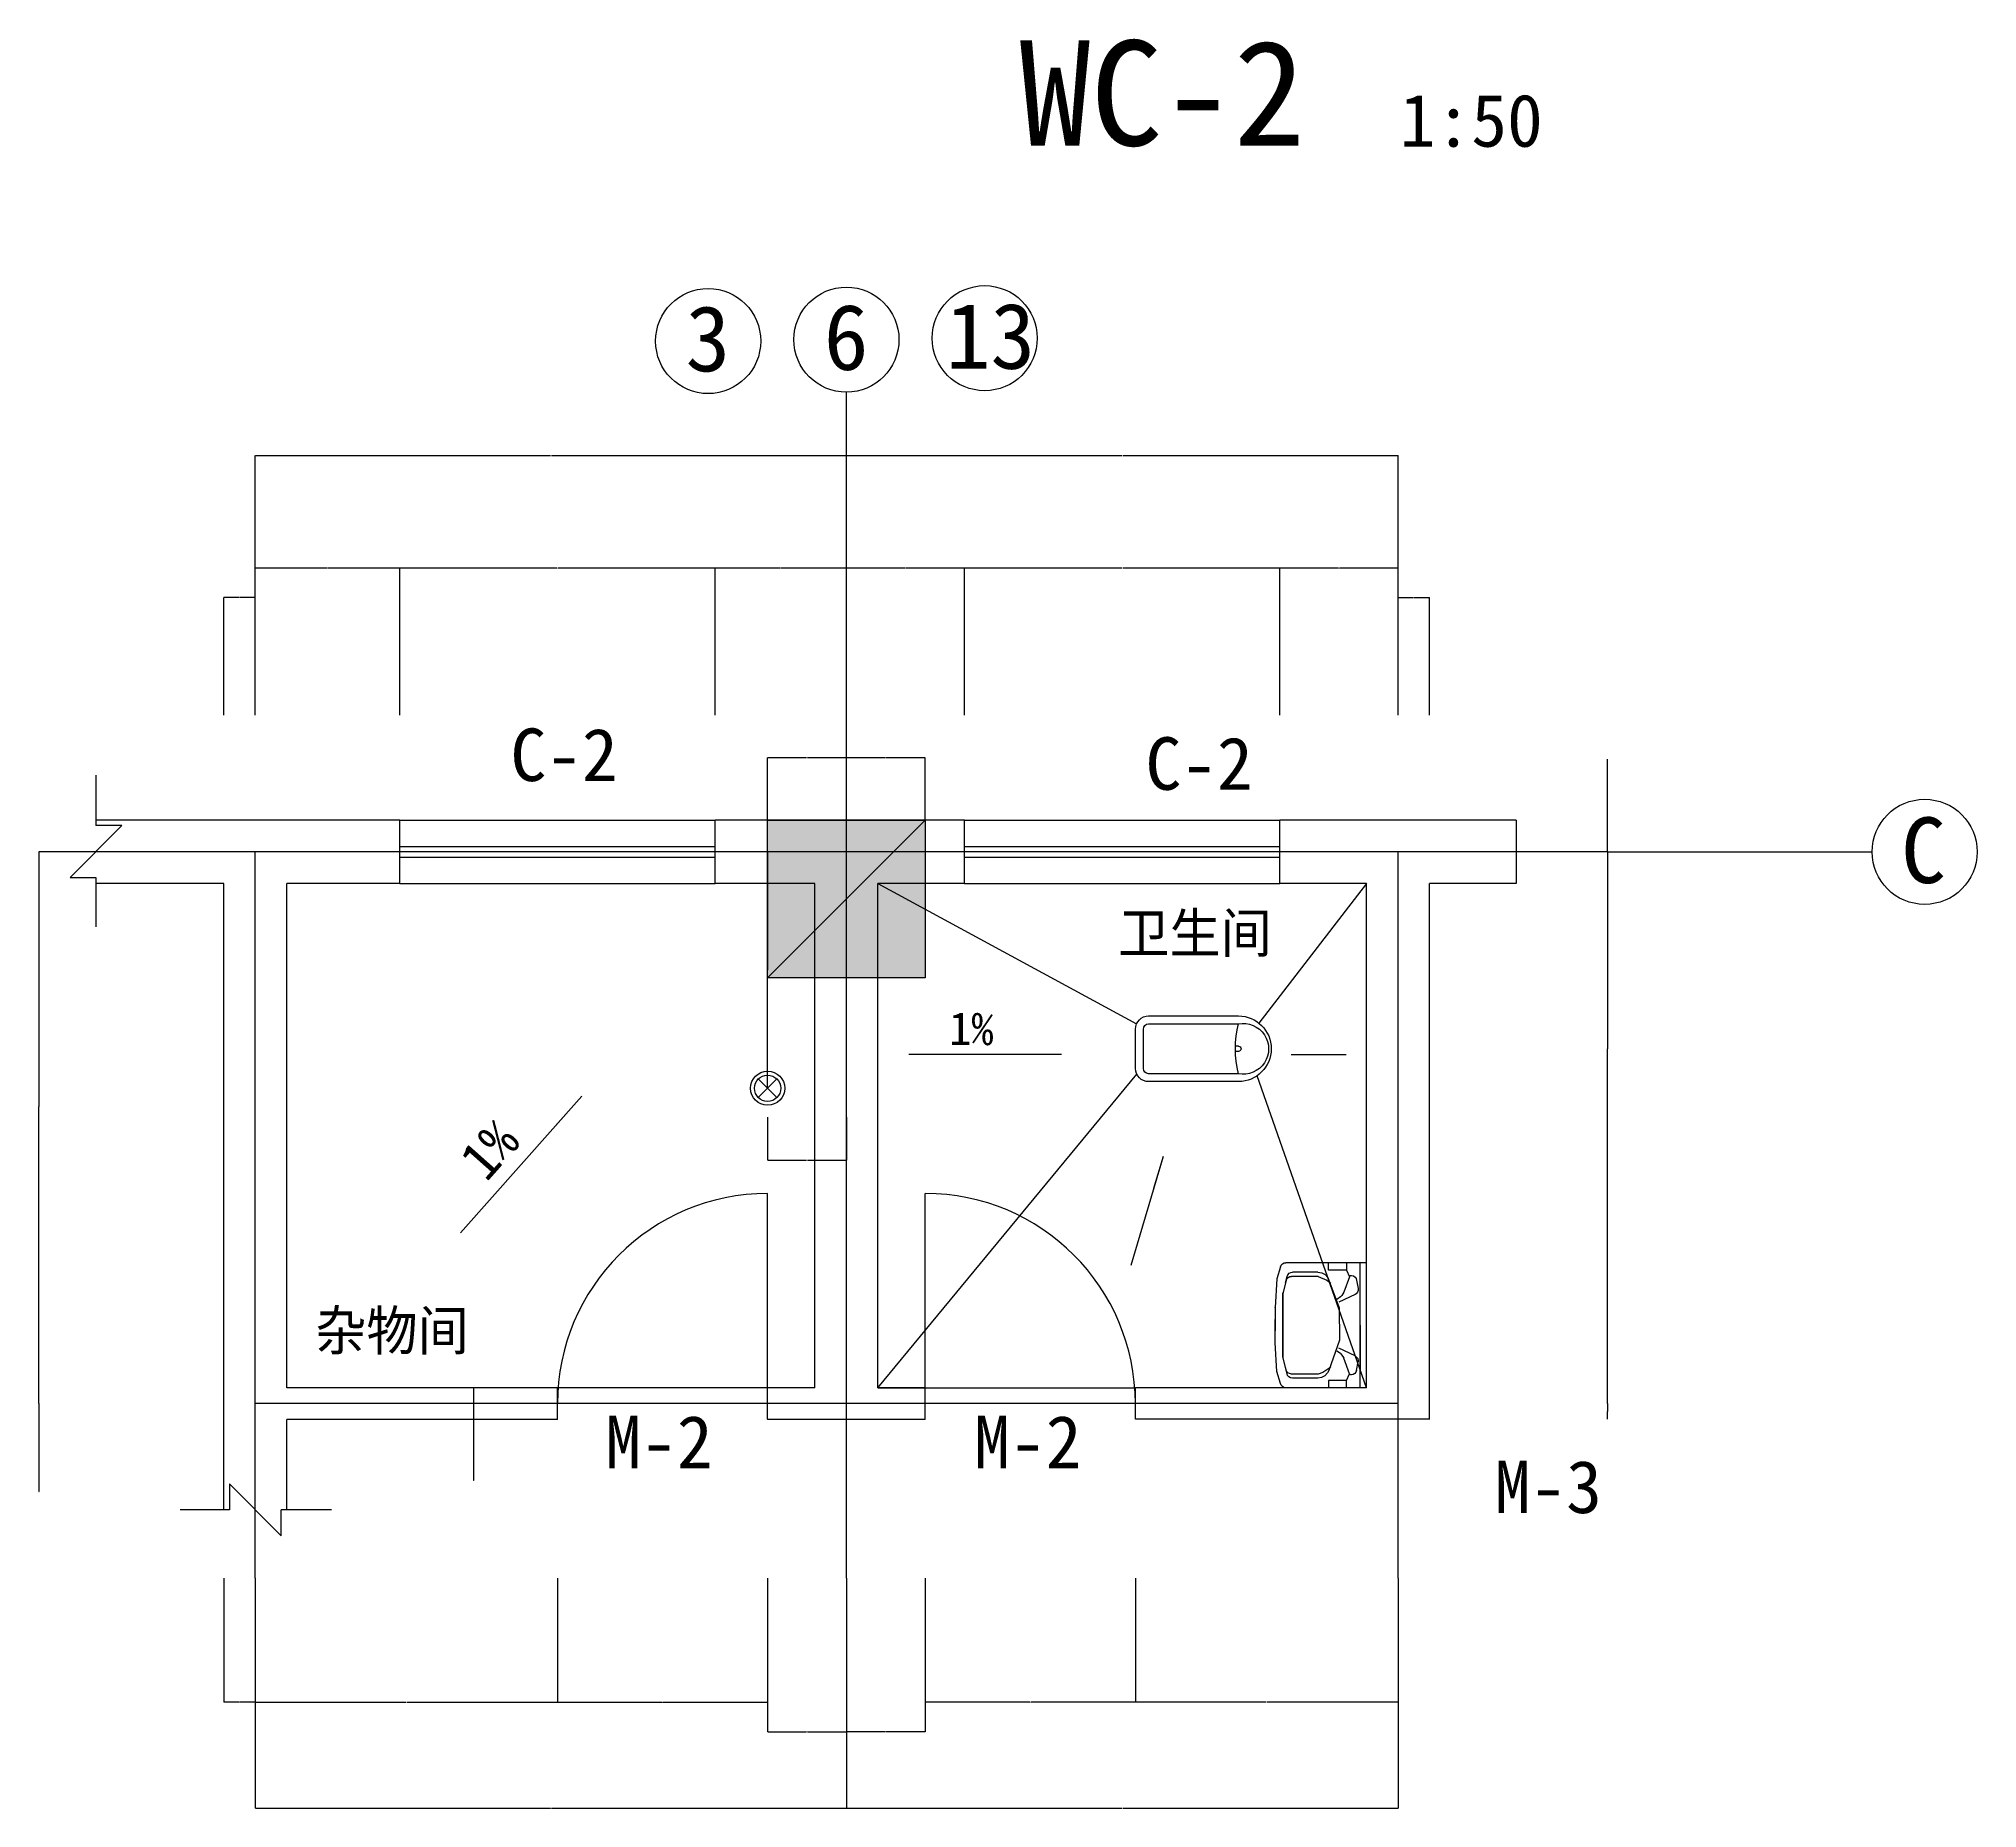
# Model space of a CAD drawing. Header units: metres. Extents: x -237648 to -195598, y -93947 to -64247.
# Drawn here: x -224102 to -216724, y -80812 to -74076 of the extents above; entities that cross this region are included whole.
import ezdxf

# ---------------------------------------------------------------- set-up
doc = ezdxf.new("R2010")
doc.units = ezdxf.units.M
for name, color, linetype in [('AXI', 1, 'Continuous'), ('PJ', 21, 'Continuous'), ('W', 5, 'Continuous')]:
    doc.layers.add(name, color=color, linetype=linetype)
doc.dimstyles.get("Standard").update_dxf_attribs({"dimtxt": 2.5, "dimasz": 2.5, "dimexe": 1.25, "dimexo": 0.625, "dimtad": 1, "dimcen": 2.5, "dimazin": 3, "dimtfac": 1, "dimtmove": 0, "dimatfit": 3})

# ---------------------------------------------------------------- blocks, each defined once
blk = doc.blocks.new('WS_804')
for p, q in [((0, -29.3), (560, -29.3)), ((32.86, -89.58), (62.84, -75.8)), ((62.69, -76.88), (131.67, -102.19)), ((77.74, -44.57), (115.65, -37.79)), ((280, -29.3), (80.45, -29.3)), ((142.49, -51.61), (177.16, -124.05)), ((417.51, -51.61), (382.84, -124.05)), ((497.31, -76.88), (428.33, -102.19)), ((482.26, -44.57), (444.35, -37.79)), ((527.14, -89.58), (497.16, -75.8)), ((2.86, -89.58), (32.86, -89.58)), ((32.86, -170.55), (2.86, -170.55)), ((32.86, -89.58), (32.86, -170.55)), ((152.89, -117.19), (164.29, -132.66)), ((407.11, -117.19), (395.71, -132.66)), ((527.14, -89.58), (527.14, -170.55)), ((557.14, -89.58), (527.14, -89.58)), ((527.14, -170.55), (557.14, -170.55)), ((42.85, -218.38), (42.85, -233.77)), ((42.85, -233.77), (42.85, -331.88)), ((42.85, -233.77), (42.85, -331.88)), ((61.42, -216.18), (61.42, -336.56)), ((498.58, -216.18), (498.58, -336.56)), ((517.66, -217.98), (517.15, -233.77)), ((517.15, -233.77), (517.15, -331.88)), ((517.15, -233.77), (517.15, -331.88)), ((80.29, -360.87), (138.57, -375.57)), ((421.43, -375.57), (135.71, -375.57)), ((138.57, -375.57), (424.29, -375.57)), ((479.71, -360.87), (421.43, -375.57))]:
    blk.add_line(p, q)
for points in [[(0, 0), (558.73, 0)], [(0, 0), (0, -361.76)], [(558.73, 0), (559.94, -361.69)], [(77.74, -44.57), (69.6, -47.56), (62.97, -53.16), (58.65, -60.71), (57.24, -67.29)], [(57.24, -67.29), (57.57, -70.76), (59.06, -73.9), (61.54, -76.34), (62.53, -76.94)], [(142.49, -51.61), (137.44, -44.54), (130.28, -39.63), (121.89, -37.48), (115.65, -37.79)], [(444.35, -37.79), (435.69, -37.78), (427.55, -40.75), (420.9, -46.33), (417.51, -51.61)], [(502.76, -67.29), (500.6, -58.86), (495.69, -51.69), (488.64, -46.63), (482.26, -44.57)], [(497.47, -76.94), (500.21, -74.8), (502.06, -71.86), (502.79, -68.45), (502.76, -67.29)], [(91.42, -160.22), (68.29, -195.31), (61.42, -216.18)], [(493.09, -173.15), (357.58, -122.34), (212.95, -121.17), (76.65, -169.77), (66.98, -175.45)], [(152.89, -117.19), (139.66, -105.95), (131.67, -102.19)], [(428.33, -102.19), (413.33, -110.91), (407.11, -117.19)], [(428.33, -102.19), (413.33, -110.91), (407.11, -117.19)], [(498.03, -216.18), (481.59, -177.47), (468.03, -160.22)], [(517.66, -217.98), (515.2, -200.74), (507.03, -185.39), (494.12, -173.78), (493.09, -173.15)], [(66.98, -175.45), (53.92, -186.89), (45.54, -202.13), (42.85, -218.38)], [(42.85, -331.88), (44.35, -340.45), (48.68, -347.99), (55.32, -353.58), (61.72, -356.19)], [(61.42, -336.56), (62.92, -345.13), (67.25, -352.67), (73.89, -358.27), (80.29, -360.87)], [(479.71, -360.87), (487.62, -357.32), (493.84, -351.26), (497.63, -343.43), (498.58, -336.56)], [(498.28, -356.19), (506.19, -352.63), (512.41, -346.58), (516.2, -338.75), (517.15, -331.88)], [(18.17, -385.88), (72.84, -401.38)], [(61.72, -356.19), (90, -363.5)], [(72.84, -401.38), (200.6, -409.94)], [(200.6, -409.94), (202.26, -410)], [(202.26, -410), (305.72, -410)], [(357.74, -410), (254.28, -410)], [(357.74, -410), (359.4, -409.94)], [(487.16, -401.38), (359.4, -409.94)], [(470, -363.5), (498.28, -356.19)], [(541.77, -385.9), (487.16, -401.38)]]:
    blk.add_lwpolyline(points)
for points in [[(0, -361.76, 0.34), (18.17, -385.88, 0.34)], [(541.77, -385.9, 0.34), (559.94, -361.69, 0.34)]]:
    blk.add_lwpolyline(points, format="xyb")
blk = doc.blocks.new('DW')
at = {"layer": 'PJ'}
for p, q in [((76.21, 195.72), (-73.79, 195.72)), ((76.21, 165.72), (-73.79, 165.72)), ((-123.79, 145.72), (-123.79, -195.95)), ((-93.79, 145.72), (-93.79, -195.95)), ((96.21, -195.95), (96.21, 145.72)), ((126.21, -195.95), (126.21, 145.72)), ((-8.79, -196.08), (-8.79, -184.46)), ((11.21, -196.08), (11.21, -184.46))]:
    blk.add_line(p, q, dxfattribs=at)
for centre, radius, start, end in [((-73.79, 145.72), 50, 90, 180), ((-73.79, 145.72), 20, 90, 180), ((76.21, 145.72), 50, 0, 90), ((76.21, 145.72), 20, 0, 90), ((1.21, -195.95), 125, 180, 0), ((1.21, -214.21), 96.74, 169.12, 10.88), ((1.21, -578.66), 394.33, 76.06, 103.94), ((1.21, -195.89), 10, 181.09, 358.91)]:
    blk.add_arc(centre, radius, start, end, dxfattribs=at)
blk = doc.blocks.new('_CLOSEDFILLED')
at = {"color": 0, "linetype": 'BYBLOCK'}
blk.add_solid([(-1, 0), (0, 0), (-1, 0)], dxfattribs=at)
blk = doc.blocks.new('*D308')
for p, q in [((-218130.31, -77170.79), (-218130.31, -77920.79)), ((-218130.56, -77920.79), (-218130.81, -77920.79)), ((-218130.31, -79270.79), (-218130.31, -77920.79)), ((-218130.31, -77920.79), (-218130.31, -77920.79)), ((-218130.06, -77920.79), (-218129.81, -77920.79))]:
    blk.add_line(p, q)
at = {"layer": 'Defpoints'}
for p in [(-218130.31, -77170.79), (-218130.31, -77920.79), (-218130.31, -79270.79)]:
    blk.add_point(p, dxfattribs=at)
at = {"xscale": 0.25, "yscale": 0.25}
blk.add_blockref('_CLOSEDFILLED', (-218130.31, -77920.79), dxfattribs=at)
at = {"xscale": 0.25, "yscale": 0.25, "rotation": 180}
blk.add_blockref('_CLOSEDFILLED', (-218130.31, -77920.79), dxfattribs=at)
at = {"insert": (-218130.31, -77919.665), "char_height": 1, "attachment_point": 5}
blk.add_mtext('0', dxfattribs=at)
blk = doc.blocks.new('*D309')
for p, q in [((-224101.74, -77170.79), (-224101.74, -78139.84)), ((-224101.99, -78139.84), (-224102.24, -78139.84)), ((-224101.74, -79270.79), (-224101.74, -78139.84)), ((-224101.74, -78139.84), (-224101.74, -78139.84)), ((-224101.49, -78139.84), (-224101.24, -78139.84))]:
    blk.add_line(p, q)
at = {"layer": 'Defpoints'}
for p in [(-224101.74, -77170.79), (-224101.74, -78139.84), (-224101.74, -79270.79)]:
    blk.add_point(p, dxfattribs=at)
at = {"xscale": 0.25, "yscale": 0.25}
blk.add_blockref('_CLOSEDFILLED', (-224101.74, -78139.84), dxfattribs=at)
at = {"xscale": 0.25, "yscale": 0.25, "rotation": 180}
blk.add_blockref('_CLOSEDFILLED', (-224101.74, -78139.84), dxfattribs=at)
at = {"insert": (-224101.74, -78138.715), "char_height": 1, "attachment_point": 5}
blk.add_mtext('0', dxfattribs=at)
blk = doc.blocks.new('*D310')
for p, q in [((-219927.92, -79936.27), (-219927.92, -80408.25)), ((-218927.92, -79936.27), (-218927.92, -80408.25)), ((-219429.92, -80408.25), (-219928.17, -80408.25)), ((-218927.67, -80408.25), (-219425.92, -80408.25))]:
    blk.add_line(p, q)
at = {"layer": 'Defpoints'}
for p in [(-219927.92, -79936.27), (-218927.92, -79936.27), (-218927.92, -80408.25)]:
    blk.add_point(p, dxfattribs=at)
at = {"xscale": 0.25, "yscale": 0.25}
blk.add_blockref('_CLOSEDFILLED', (-219927.92, -80408.25), dxfattribs=at)
at = {"xscale": 0.25, "yscale": 0.25, "rotation": 180}
blk.add_blockref('_CLOSEDFILLED', (-218927.92, -80408.25), dxfattribs=at)
at = {"insert": (-219427.92, -80408.25), "char_height": 1, "attachment_point": 5}
blk.add_mtext('1000', dxfattribs=at)
blk = doc.blocks.new('*D311')
for p, q in [((-224101.74, -79270.79), (-224101.74, -79605.29)), ((-224101.74, -79330.29), (-224101.74, -79605.29)), ((-224101.99, -79605.29), (-224102.24, -79605.29)), ((-224101.74, -79605.29), (-224101.74, -79605.29)), ((-224101.49, -79605.29), (-224101.24, -79605.29))]:
    blk.add_line(p, q)
at = {"layer": 'Defpoints'}
for p in [(-224101.74, -79270.79), (-224101.74, -79330.29), (-224101.74, -79605.29)]:
    blk.add_point(p, dxfattribs=at)
at = {"xscale": 0.25, "yscale": 0.25}
blk.add_blockref('_CLOSEDFILLED', (-224101.74, -79605.29), dxfattribs=at)
at = {"xscale": 0.25, "yscale": 0.25, "rotation": 180}
blk.add_blockref('_CLOSEDFILLED', (-224101.74, -79605.29), dxfattribs=at)
at = {"insert": (-224101.74, -79604.165), "char_height": 1, "attachment_point": 5}
blk.add_mtext('0', dxfattribs=at)
blk = doc.blocks.new('*D312')
for p, q in [((-223277.92, -79936.27), (-223277.92, -80810.99)), ((-221027.92, -79936.27), (-221027.92, -80810.99)), ((-223277.67, -80810.99), (-222154.92, -80810.99)), ((-222150.92, -80810.99), (-221028.17, -80810.99))]:
    blk.add_line(p, q)
at = {"layer": 'Defpoints'}
for p in [(-223277.92, -79936.27), (-221027.92, -79936.27), (-223277.92, -80810.99)]:
    blk.add_point(p, dxfattribs=at)
at = {"xscale": 0.25, "yscale": 0.25, "rotation": 180}
blk.add_blockref('_CLOSEDFILLED', (-223277.92, -80810.99), dxfattribs=at)
at = {"xscale": 0.25, "yscale": 0.25}
blk.add_blockref('_CLOSEDFILLED', (-221027.92, -80810.99), dxfattribs=at)
at = {"insert": (-222152.92, -80810.99), "char_height": 1, "attachment_point": 5}
blk.add_mtext('2250', dxfattribs=at)
blk = doc.blocks.new('*D313')
for p, q in [((-223397.92, -79936.27), (-223397.92, -80408.25)), ((-223277.92, -79936.27), (-223277.92, -80408.25)), ((-223339.42, -80408.25), (-223398.17, -80408.25)), ((-223277.67, -80408.25), (-223336.42, -80408.25))]:
    blk.add_line(p, q)
at = {"layer": 'Defpoints'}
for p in [(-223397.92, -79936.27), (-223277.92, -79936.27), (-223277.92, -80408.25)]:
    blk.add_point(p, dxfattribs=at)
at = {"xscale": 0.25, "yscale": 0.25}
blk.add_blockref('_CLOSEDFILLED', (-223397.92, -80408.25), dxfattribs=at)
at = {"xscale": 0.25, "yscale": 0.25, "rotation": 180}
blk.add_blockref('_CLOSEDFILLED', (-223277.92, -80408.25), dxfattribs=at)
at = {"insert": (-223337.92, -80408.25), "char_height": 1, "attachment_point": 5}
blk.add_mtext('120', dxfattribs=at)
blk = doc.blocks.new('*D314')
for p, q in [((-220727.92, -79936.27), (-220727.92, -80408.25)), ((-219927.92, -79936.27), (-219927.92, -80408.25)), ((-220329.42, -80408.25), (-220728.17, -80408.25)), ((-219927.67, -80408.25), (-220326.42, -80408.25))]:
    blk.add_line(p, q)
at = {"layer": 'Defpoints'}
for p in [(-220727.92, -79936.27), (-219927.92, -79936.27), (-219927.92, -80408.25)]:
    blk.add_point(p, dxfattribs=at)
at = {"xscale": 0.25, "yscale": 0.25}
blk.add_blockref('_CLOSEDFILLED', (-220727.92, -80408.25), dxfattribs=at)
at = {"xscale": 0.25, "yscale": 0.25, "rotation": 180}
blk.add_blockref('_CLOSEDFILLED', (-219927.92, -80408.25), dxfattribs=at)
at = {"insert": (-220327.92, -80408.25), "char_height": 1, "attachment_point": 5}
blk.add_mtext('800', dxfattribs=at)
blk = doc.blocks.new('*D315')
for p, q in [((-221027.92, -79936.27), (-221027.92, -80520.75)), ((-220727.92, -79936.27), (-220727.92, -80520.75)), ((-220879.42, -80520.75), (-221028.17, -80520.75)), ((-220727.67, -80520.75), (-220876.42, -80520.75))]:
    blk.add_line(p, q)
at = {"layer": 'Defpoints'}
for p in [(-221027.92, -79936.27), (-220727.92, -79936.27), (-220727.92, -80520.75)]:
    blk.add_point(p, dxfattribs=at)
at = {"xscale": 0.25, "yscale": 0.25}
blk.add_blockref('_CLOSEDFILLED', (-221027.92, -80520.75), dxfattribs=at)
at = {"xscale": 0.25, "yscale": 0.25, "rotation": 180}
blk.add_blockref('_CLOSEDFILLED', (-220727.92, -80520.75), dxfattribs=at)
at = {"insert": (-220877.92, -80520.75), "char_height": 1, "attachment_point": 5}
blk.add_mtext('300', dxfattribs=at)
blk = doc.blocks.new('*D316')
for p, q in [((-223277.92, -79936.27), (-223277.92, -80408.25)), ((-222127.92, -79936.27), (-222127.92, -80408.25)), ((-223277.67, -80408.25), (-222704.92, -80408.25)), ((-222700.92, -80408.25), (-222128.17, -80408.25))]:
    blk.add_line(p, q)
at = {"layer": 'Defpoints'}
for p in [(-223277.92, -79936.27), (-222127.92, -79936.27), (-223277.92, -80408.25)]:
    blk.add_point(p, dxfattribs=at)
at = {"xscale": 0.25, "yscale": 0.25, "rotation": 180}
blk.add_blockref('_CLOSEDFILLED', (-223277.92, -80408.25), dxfattribs=at)
at = {"xscale": 0.25, "yscale": 0.25}
blk.add_blockref('_CLOSEDFILLED', (-222127.92, -80408.25), dxfattribs=at)
at = {"insert": (-222702.92, -80408.25), "char_height": 1, "attachment_point": 5}
blk.add_mtext('1150', dxfattribs=at)
blk = doc.blocks.new('*D317')
for p, q in [((-221327.92, -79936.27), (-221327.92, -80520.75)), ((-221027.92, -79936.27), (-221027.92, -80520.75)), ((-221327.67, -80520.75), (-221179.42, -80520.75)), ((-221176.42, -80520.75), (-221028.17, -80520.75))]:
    blk.add_line(p, q)
at = {"layer": 'Defpoints'}
for p in [(-221327.92, -79936.27), (-221027.92, -79936.27), (-221327.92, -80520.75)]:
    blk.add_point(p, dxfattribs=at)
at = {"xscale": 0.25, "yscale": 0.25, "rotation": 180}
blk.add_blockref('_CLOSEDFILLED', (-221327.92, -80520.75), dxfattribs=at)
at = {"xscale": 0.25, "yscale": 0.25}
blk.add_blockref('_CLOSEDFILLED', (-221027.92, -80520.75), dxfattribs=at)
at = {"insert": (-221177.92, -80520.75), "char_height": 1, "attachment_point": 5}
blk.add_mtext('300', dxfattribs=at)
blk = doc.blocks.new('*D318')
for p, q in [((-222127.92, -79936.27), (-222127.92, -80408.25)), ((-221327.92, -79936.27), (-221327.92, -80408.25)), ((-222127.67, -80408.25), (-221729.42, -80408.25)), ((-221726.42, -80408.25), (-221328.17, -80408.25))]:
    blk.add_line(p, q)
at = {"layer": 'Defpoints'}
for p in [(-222127.92, -79936.27), (-221327.92, -79936.27), (-222127.92, -80408.25)]:
    blk.add_point(p, dxfattribs=at)
at = {"xscale": 0.25, "yscale": 0.25, "rotation": 180}
blk.add_blockref('_CLOSEDFILLED', (-222127.92, -80408.25), dxfattribs=at)
at = {"xscale": 0.25, "yscale": 0.25}
blk.add_blockref('_CLOSEDFILLED', (-221327.92, -80408.25), dxfattribs=at)
at = {"insert": (-221727.92, -80408.25), "char_height": 1, "attachment_point": 5}
blk.add_mtext('800', dxfattribs=at)
blk = doc.blocks.new('*D319')
for p, q in [((-222447.58, -79210.79), (-222447.58, -79564.13)), ((-222447.58, -79330.79), (-222447.58, -79564.13)), ((-222447.83, -79564.13), (-222448.08, -79564.13)), ((-222447.58, -79564.13), (-222447.58, -79564.13)), ((-222447.33, -79564.13), (-222447.08, -79564.13))]:
    blk.add_line(p, q)
at = {"layer": 'Defpoints'}
for p in [(-222447.58, -79210.79), (-222447.58, -79330.79), (-222447.58, -79564.13)]:
    blk.add_point(p, dxfattribs=at)
at = {"xscale": 0.25, "yscale": 0.25}
blk.add_blockref('_CLOSEDFILLED', (-222447.58, -79564.13), dxfattribs=at)
at = {"xscale": 0.25, "yscale": 0.25, "rotation": 180}
blk.add_blockref('_CLOSEDFILLED', (-222447.58, -79564.13), dxfattribs=at)
at = {"insert": (-222447.58, -79563.005), "char_height": 1, "attachment_point": 5}
blk.add_mtext('0', dxfattribs=at)
blk = doc.blocks.new('*D320')
for p, q in [((-218130.56, -79300.79), (-218130.81, -79300.79)), ((-218130.31, -79270.79), (-218130.31, -79300.79)), ((-218130.31, -79330.79), (-218130.31, -79300.79)), ((-218130.31, -79300.79), (-218130.31, -79300.79)), ((-218130.06, -79300.79), (-218129.81, -79300.79))]:
    blk.add_line(p, q)
at = {"layer": 'Defpoints'}
for p in [(-218130.31, -79270.79), (-218130.31, -79300.79), (-218130.31, -79330.79)]:
    blk.add_point(p, dxfattribs=at)
at = {"xscale": 0.25, "yscale": 0.25}
blk.add_blockref('_CLOSEDFILLED', (-218130.31, -79300.79), dxfattribs=at)
at = {"xscale": 0.25, "yscale": 0.25, "rotation": 180}
blk.add_blockref('_CLOSEDFILLED', (-218130.31, -79300.79), dxfattribs=at)
at = {"insert": (-218130.31, -79299.665), "char_height": 1, "attachment_point": 5}
blk.add_mtext('0', dxfattribs=at)
blk = doc.blocks.new('*D321')
for p, q in [((-219154.42, -76090.59), (-219378.17, -76090.59)), ((-219377.92, -76650.98), (-219377.92, -76090.59)), ((-218927.67, -76090.59), (-219151.42, -76090.59)), ((-218927.92, -76650.98), (-218927.92, -76090.59))]:
    blk.add_line(p, q)
at = {"layer": 'Defpoints'}
for p in [(-218927.92, -76090.59), (-219377.92, -76650.98), (-218927.92, -76650.98)]:
    blk.add_point(p, dxfattribs=at)
at = {"xscale": 0.25, "yscale": 0.25}
blk.add_blockref('_CLOSEDFILLED', (-219377.92, -76090.59), dxfattribs=at)
at = {"xscale": 0.25, "yscale": 0.25, "rotation": 180}
blk.add_blockref('_CLOSEDFILLED', (-218927.92, -76090.59), dxfattribs=at)
at = {"insert": (-219152.92, -76090.59), "char_height": 1, "attachment_point": 5}
blk.add_mtext('450', dxfattribs=at)
blk = doc.blocks.new('*D322')
for p, q in [((-221027.92, -76650.98), (-221027.92, -75662.57)), ((-221027.67, -75662.57), (-219979.92, -75662.57)), ((-219975.92, -75662.57), (-218928.17, -75662.57)), ((-218927.92, -76650.98), (-218927.92, -75662.57))]:
    blk.add_line(p, q)
at = {"layer": 'Defpoints'}
for p in [(-221027.92, -75662.57), (-221027.92, -76650.98), (-218927.92, -76650.98)]:
    blk.add_point(p, dxfattribs=at)
at = {"xscale": 0.25, "yscale": 0.25, "rotation": 180}
blk.add_blockref('_CLOSEDFILLED', (-221027.92, -75662.57), dxfattribs=at)
at = {"xscale": 0.25, "yscale": 0.25}
blk.add_blockref('_CLOSEDFILLED', (-218927.92, -75662.57), dxfattribs=at)
at = {"insert": (-219977.92, -75662.57), "char_height": 1, "attachment_point": 5}
blk.add_mtext('2100', dxfattribs=at)
blk = doc.blocks.new('*D323')
for p, q in [((-222129.92, -76090.59), (-222728.17, -76090.59)), ((-222727.92, -76650.98), (-222727.92, -76090.59)), ((-221527.67, -76090.59), (-222125.92, -76090.59)), ((-221527.92, -76650.98), (-221527.92, -76090.59))]:
    blk.add_line(p, q)
at = {"layer": 'Defpoints'}
for p in [(-221527.92, -76090.59), (-222727.92, -76650.98), (-221527.92, -76650.98)]:
    blk.add_point(p, dxfattribs=at)
at = {"xscale": 0.25, "yscale": 0.25}
blk.add_blockref('_CLOSEDFILLED', (-222727.92, -76090.59), dxfattribs=at)
at = {"xscale": 0.25, "yscale": 0.25, "rotation": 180}
blk.add_blockref('_CLOSEDFILLED', (-221527.92, -76090.59), dxfattribs=at)
at = {"insert": (-222127.92, -76090.59), "char_height": 1, "attachment_point": 5}
blk.add_mtext('1200', dxfattribs=at)
blk = doc.blocks.new('*D324')
for p, q in [((-223277.92, -76650.98), (-223277.92, -75662.57)), ((-223277.67, -75662.57), (-222154.92, -75662.57)), ((-222150.92, -75662.57), (-221028.17, -75662.57)), ((-221027.92, -76650.98), (-221027.92, -75662.57))]:
    blk.add_line(p, q)
at = {"layer": 'Defpoints'}
for p in [(-223277.92, -75662.57), (-223277.92, -76650.98), (-221027.92, -76650.98)]:
    blk.add_point(p, dxfattribs=at)
at = {"xscale": 0.25, "yscale": 0.25, "rotation": 180}
blk.add_blockref('_CLOSEDFILLED', (-223277.92, -75662.57), dxfattribs=at)
at = {"xscale": 0.25, "yscale": 0.25}
blk.add_blockref('_CLOSEDFILLED', (-221027.92, -75662.57), dxfattribs=at)
at = {"insert": (-222152.92, -75662.57), "char_height": 1, "attachment_point": 5}
blk.add_mtext('2250', dxfattribs=at)
blk = doc.blocks.new('*D325')
for p, q in [((-223339.42, -76203.09), (-223398.17, -76203.09)), ((-223397.92, -76650.98), (-223397.92, -76203.09)), ((-223277.67, -76203.09), (-223336.42, -76203.09)), ((-223277.92, -76650.98), (-223277.92, -76203.09))]:
    blk.add_line(p, q)
at = {"layer": 'Defpoints'}
for p in [(-223277.92, -76203.09), (-223397.92, -76650.98), (-223277.92, -76650.98)]:
    blk.add_point(p, dxfattribs=at)
at = {"xscale": 0.25, "yscale": 0.25}
blk.add_blockref('_CLOSEDFILLED', (-223397.92, -76203.09), dxfattribs=at)
at = {"xscale": 0.25, "yscale": 0.25, "rotation": 180}
blk.add_blockref('_CLOSEDFILLED', (-223277.92, -76203.09), dxfattribs=at)
at = {"insert": (-223337.92, -76203.09), "char_height": 1, "attachment_point": 5}
blk.add_mtext('120', dxfattribs=at)
blk = doc.blocks.new('*D326')
for p, q in [((-223004.42, -76090.59), (-223278.17, -76090.59)), ((-223277.92, -76650.98), (-223277.92, -76090.59)), ((-222727.67, -76090.59), (-223001.42, -76090.59)), ((-222727.92, -76650.98), (-222727.92, -76090.59))]:
    blk.add_line(p, q)
at = {"layer": 'Defpoints'}
for p in [(-222727.92, -76090.59), (-223277.92, -76650.98), (-222727.92, -76650.98)]:
    blk.add_point(p, dxfattribs=at)
at = {"xscale": 0.25, "yscale": 0.25}
blk.add_blockref('_CLOSEDFILLED', (-223277.92, -76090.59), dxfattribs=at)
at = {"xscale": 0.25, "yscale": 0.25, "rotation": 180}
blk.add_blockref('_CLOSEDFILLED', (-222727.92, -76090.59), dxfattribs=at)
at = {"insert": (-223002.92, -76090.59), "char_height": 1, "attachment_point": 5}
blk.add_mtext('550', dxfattribs=at)
blk = doc.blocks.new('*D327')
for p, q in [((-220804.42, -76090.59), (-221028.17, -76090.59)), ((-221027.92, -76650.98), (-221027.92, -76090.59)), ((-220577.67, -76090.59), (-220801.42, -76090.59)), ((-220577.92, -76650.98), (-220577.92, -76090.59))]:
    blk.add_line(p, q)
at = {"layer": 'Defpoints'}
for p in [(-220577.92, -76090.59), (-221027.92, -76650.98), (-220577.92, -76650.98)]:
    blk.add_point(p, dxfattribs=at)
at = {"xscale": 0.25, "yscale": 0.25}
blk.add_blockref('_CLOSEDFILLED', (-221027.92, -76090.59), dxfattribs=at)
at = {"xscale": 0.25, "yscale": 0.25, "rotation": 180}
blk.add_blockref('_CLOSEDFILLED', (-220577.92, -76090.59), dxfattribs=at)
at = {"insert": (-220802.92, -76090.59), "char_height": 1, "attachment_point": 5}
blk.add_mtext('450', dxfattribs=at)
blk = doc.blocks.new('*D328')
for p, q in [((-219979.92, -76090.59), (-220578.17, -76090.59)), ((-220577.92, -76650.98), (-220577.92, -76090.59)), ((-219377.67, -76090.59), (-219975.92, -76090.59)), ((-219377.92, -76650.98), (-219377.92, -76090.59))]:
    blk.add_line(p, q)
at = {"layer": 'Defpoints'}
for p in [(-219377.92, -76090.59), (-220577.92, -76650.98), (-219377.92, -76650.98)]:
    blk.add_point(p, dxfattribs=at)
at = {"xscale": 0.25, "yscale": 0.25}
blk.add_blockref('_CLOSEDFILLED', (-220577.92, -76090.59), dxfattribs=at)
at = {"xscale": 0.25, "yscale": 0.25, "rotation": 180}
blk.add_blockref('_CLOSEDFILLED', (-219377.92, -76090.59), dxfattribs=at)
at = {"insert": (-219977.92, -76090.59), "char_height": 1, "attachment_point": 5}
blk.add_mtext('1200', dxfattribs=at)
blk = doc.blocks.new('*D329')
for p, q in [((-221279.42, -76090.59), (-221528.17, -76090.59)), ((-221527.92, -76650.98), (-221527.92, -76090.59)), ((-221027.67, -76090.59), (-221276.42, -76090.59)), ((-221027.92, -76650.98), (-221027.92, -76090.59))]:
    blk.add_line(p, q)
at = {"layer": 'Defpoints'}
for p in [(-221027.92, -76090.59), (-221527.92, -76650.98), (-221027.92, -76650.98)]:
    blk.add_point(p, dxfattribs=at)
at = {"xscale": 0.25, "yscale": 0.25}
blk.add_blockref('_CLOSEDFILLED', (-221527.92, -76090.59), dxfattribs=at)
at = {"xscale": 0.25, "yscale": 0.25, "rotation": 180}
blk.add_blockref('_CLOSEDFILLED', (-221027.92, -76090.59), dxfattribs=at)
at = {"insert": (-221277.92, -76090.59), "char_height": 1, "attachment_point": 5}
blk.add_mtext('500', dxfattribs=at)
blk = doc.blocks.new('*D330')
for p, q in [((-218130.56, -76817.46), (-218130.81, -76817.46)), ((-218130.31, -77170.79), (-218130.31, -76817.46)), ((-218130.31, -77050.79), (-218130.31, -76817.46)), ((-218130.31, -76817.46), (-218130.31, -76817.46)), ((-218130.06, -76817.46), (-218129.81, -76817.46))]:
    blk.add_line(p, q)
at = {"layer": 'Defpoints'}
for p in [(-218130.31, -76817.46), (-218130.31, -77050.79), (-218130.31, -77170.79)]:
    blk.add_point(p, dxfattribs=at)
at = {"xscale": 0.25, "yscale": 0.25}
blk.add_blockref('_CLOSEDFILLED', (-218130.31, -76817.46), dxfattribs=at)
at = {"xscale": 0.25, "yscale": 0.25, "rotation": 180}
blk.add_blockref('_CLOSEDFILLED', (-218130.31, -76817.46), dxfattribs=at)
at = {"insert": (-218130.31, -76816.335), "char_height": 1, "attachment_point": 5}
blk.add_mtext('0', dxfattribs=at)
blk = doc.blocks.new('*D331')
for p, q in [((-218927.92, -76650.98), (-218927.92, -76203.09)), ((-218927.67, -76203.09), (-218869.42, -76203.09)), ((-218866.42, -76203.09), (-218808.17, -76203.09)), ((-218807.92, -76650.98), (-218807.92, -76203.09))]:
    blk.add_line(p, q)
at = {"layer": 'Defpoints'}
for p in [(-218927.92, -76203.09), (-218927.92, -76650.98), (-218807.92, -76650.98)]:
    blk.add_point(p, dxfattribs=at)
at = {"xscale": 0.25, "yscale": 0.25, "rotation": 180}
blk.add_blockref('_CLOSEDFILLED', (-218927.92, -76203.09), dxfattribs=at)
at = {"xscale": 0.25, "yscale": 0.25}
blk.add_blockref('_CLOSEDFILLED', (-218807.92, -76203.09), dxfattribs=at)
at = {"insert": (-218867.92, -76203.09), "char_height": 1, "attachment_point": 5}
blk.add_mtext('120', dxfattribs=at)
blk = doc.blocks.new('*D332')
for p, q in [((-221027.92, -79936.27), (-221027.92, -80810.99)), ((-218927.92, -79936.27), (-218927.92, -80810.99)), ((-221027.67, -80810.99), (-219979.92, -80810.99)), ((-219975.92, -80810.99), (-218928.17, -80810.99))]:
    blk.add_line(p, q)
at = {"layer": 'Defpoints'}
for p in [(-221027.92, -79936.27), (-218927.92, -79936.27), (-221027.92, -80810.99)]:
    blk.add_point(p, dxfattribs=at)
at = {"xscale": 0.25, "yscale": 0.25, "rotation": 180}
blk.add_blockref('_CLOSEDFILLED', (-221027.92, -80810.99), dxfattribs=at)
at = {"xscale": 0.25, "yscale": 0.25}
blk.add_blockref('_CLOSEDFILLED', (-218927.92, -80810.99), dxfattribs=at)
at = {"insert": (-219977.92, -80810.99), "char_height": 1, "attachment_point": 5}
blk.add_mtext('2100', dxfattribs=at)
blk = doc.blocks.new('*D366')
for p, q in [((-221179.42, -76812.61), (-221328.17, -76812.61)), ((-221327.92, -77050.79), (-221327.92, -76812.61)), ((-221027.67, -76812.61), (-221176.42, -76812.61)), ((-221027.92, -77050.79), (-221027.92, -76812.61))]:
    blk.add_line(p, q)
at = {"layer": 'Defpoints'}
for p in [(-221027.92, -76812.61), (-221327.92, -77050.79), (-221027.92, -77050.79)]:
    blk.add_point(p, dxfattribs=at)
at = {"xscale": 0.25, "yscale": 0.25}
blk.add_blockref('_CLOSEDFILLED', (-221327.92, -76812.61), dxfattribs=at)
at = {"xscale": 0.25, "yscale": 0.25, "rotation": 180}
blk.add_blockref('_CLOSEDFILLED', (-221027.92, -76812.61), dxfattribs=at)
at = {"insert": (-221177.92, -76812.61), "char_height": 1, "attachment_point": 5}
blk.add_mtext('300', dxfattribs=at)
blk = doc.blocks.new('*D367')
for p, q in [((-220879.42, -76812.61), (-221028.17, -76812.61)), ((-221027.92, -77050.79), (-221027.92, -76812.61)), ((-220727.67, -76812.61), (-220876.42, -76812.61)), ((-220727.92, -77050.79), (-220727.92, -76812.61))]:
    blk.add_line(p, q)
at = {"layer": 'Defpoints'}
for p in [(-220727.92, -76812.61), (-221027.92, -77050.79), (-220727.92, -77050.79)]:
    blk.add_point(p, dxfattribs=at)
at = {"xscale": 0.25, "yscale": 0.25}
blk.add_blockref('_CLOSEDFILLED', (-221027.92, -76812.61), dxfattribs=at)
at = {"xscale": 0.25, "yscale": 0.25, "rotation": 180}
blk.add_blockref('_CLOSEDFILLED', (-220727.92, -76812.61), dxfattribs=at)
at = {"insert": (-220877.92, -76812.61), "char_height": 1, "attachment_point": 5}
blk.add_mtext('300', dxfattribs=at)
blk = doc.blocks.new('*D368')
for p, q in [((-221327.92, -77170.79), (-221327.92, -77620.79)), ((-221328.17, -77620.79), (-221328.42, -77620.79)), ((-221327.92, -78070.79), (-221327.92, -77620.79)), ((-221327.92, -77620.79), (-221327.92, -77620.79)), ((-221327.67, -77620.79), (-221327.42, -77620.79))]:
    blk.add_line(p, q)
at = {"layer": 'Defpoints'}
for p in [(-221327.92, -77170.79), (-221327.92, -77620.79), (-221327.92, -78070.79)]:
    blk.add_point(p, dxfattribs=at)
at = {"xscale": 0.25, "yscale": 0.25}
blk.add_blockref('_CLOSEDFILLED', (-221327.92, -77620.79), dxfattribs=at)
at = {"xscale": 0.25, "yscale": 0.25, "rotation": 180}
blk.add_blockref('_CLOSEDFILLED', (-221327.92, -77620.79), dxfattribs=at)
at = {"insert": (-221327.92, -77619.665), "char_height": 1, "attachment_point": 5}
blk.add_mtext('0', dxfattribs=at)
blk = doc.blocks.new('*D369')
for p, q in [((-221327.92, -78180.27), (-221327.92, -78345.11)), ((-221027.92, -78180.27), (-221027.92, -78345.11)), ((-221327.67, -78345.11), (-221179.42, -78345.11)), ((-221176.42, -78345.11), (-221028.17, -78345.11))]:
    blk.add_line(p, q)
at = {"layer": 'Defpoints'}
for p in [(-221327.92, -78180.27), (-221027.92, -78180.27), (-221327.92, -78345.11)]:
    blk.add_point(p, dxfattribs=at)
at = {"xscale": 0.25, "yscale": 0.25, "rotation": 180}
blk.add_blockref('_CLOSEDFILLED', (-221327.92, -78345.11), dxfattribs=at)
at = {"xscale": 0.25, "yscale": 0.25}
blk.add_blockref('_CLOSEDFILLED', (-221027.92, -78345.11), dxfattribs=at)
at = {"insert": (-221177.92, -78345.11), "char_height": 1, "attachment_point": 5}
blk.add_mtext('300', dxfattribs=at)

msp = doc.modelspace()

# ---------------------------------------------------------------- linework, layer by layer
for p, q in [((-221027.92, -76650.98), (-221027.92, -75420.87)), ((-223884.69, -76879.46), (-223884.69, -77070.86)), ((-223786.03, -77070.86), (-223983.34, -77268.17)), ((-223786.03, -77070.86), (-223884.69, -77070.86)), ((-222727.92, -77050.79), (-221527.92, -77050.79)), ((-220727.92, -77050.79), (-221327.92, -77650.79)), ((-220577.92, -77050.79), (-219377.92, -77050.79)), ((-222727.92, -77150.79), (-221527.92, -77150.79)), ((-220577.92, -77150.79), (-219377.92, -77150.79)), ((-218130.31, -77170.79), (-217123.51, -77170.79)), ((-222727.92, -77190.79), (-221527.92, -77190.79)), ((-220577.92, -77190.79), (-219377.92, -77190.79)), ((-223983.34, -77268.17), (-223884.69, -77268.17)), ((-223884.69, -77268.17), (-223884.69, -77455.67)), ((-222727.92, -77290.79), (-221527.92, -77290.79)), ((-220907.92, -77290.79), (-219923.51, -77826.04)), ((-220577.92, -77290.79), (-219377.92, -77290.79)), ((-219047.92, -77290.79), (-219458.21, -77822.46)), ((-220209.55, -77942.17), (-220789.86, -77942.17)), ((-219335.48, -77942.17), (-219125.6, -77942.17)), ((-221292.56, -78106.15), (-221363.27, -78035.44)), ((-221363.27, -78106.15), (-221292.56, -78035.44)), ((-220907.92, -79210.79), (-219922.33, -78017.53)), ((-219047.92, -79210.79), (-219464.54, -78023.19)), ((-222035.4, -78100.28), (-222497.37, -78621.35)), ((-219822.27, -78330.12), (-219945.72, -78745.78)), ((-221327.92, -79271.29), (-221327.92, -78471.29)), ((-220727.92, -79271.29), (-220727.92, -78471.29)), ((-221327.92, -79210.79), (-222127.92, -79210.79)), ((-220727.92, -79211.29), (-219927.92, -79211.79)), ((-223376.57, -79576.81), (-223376.57, -79675.47)), ((-223179.26, -79774.12), (-223376.57, -79576.81)), ((-223376.57, -79675.47), (-223564.07, -79675.47)), ((-223179.26, -79774.12), (-223179.26, -79675.47)), ((-222987.87, -79675.47), (-223179.26, -79675.47))]:
    msp.add_line(p, q)
msp.add_lwpolyline([(-220727.92, -77650.79), (-221327.92, -77650.79), (-221327.92, -77050.79), (-220727.92, -77050.79)], close=True)
for points in [[(-220209.55, -77942.17), (-220337.24, -77942.17)], [(-219335.48, -77942.17), (-219242.43, -77942.17)], [(-222035.4, -78100.28), (-222137.05, -78214.94)], [(-219822.27, -78330.12), (-219858.62, -78452.53)]]:
    msp.add_lwpolyline(points)
for centre, radius in [((-221554.15, -75226.36), 200), ((-221027.92, -75220.87), 200), ((-220501.68, -75215.38), 200), ((-216923.51, -77170.79), 200), ((-221327.92, -78070.79), 65), ((-221327.92, -78070.79), 50)]:
    msp.add_circle(centre, radius)
for centre, start, end in [((-221327.92, -79271.29), 90, 180), ((-220727.92, -79271.29), 0, 90)]:
    msp.add_arc(centre, 800, start, end)
msp.add_solid([(-220727.92, -77050.79), (-221327.92, -77050.79), (-220727.92, -77650.79), (-221327.92, -77650.79)])
at = {"layer": 'AXI'}
for p, q in [((-221027.92, -79936.27), (-221027.92, -76650.98)), ((-218130.31, -77170.79), (-224101.74, -77170.79)), ((-223277.92, -79936.27), (-223277.92, -77170.79)), ((-218927.92, -79936.27), (-218927.92, -77170.79)), ((-218927.92, -79270.79), (-223277.92, -79270.79))]:
    msp.add_line(p, q, dxfattribs=at)
at = {"layer": 'W'}
for p, q in [((-222727.92, -77050.79), (-223884.69, -77050.79)), ((-222727.92, -77290.79), (-222727.92, -77050.79)), ((-220577.92, -77050.79), (-221527.92, -77050.79)), ((-221527.92, -77290.79), (-221527.92, -77050.79)), ((-220577.92, -77290.79), (-220577.92, -77050.79)), ((-219377.92, -77290.79), (-219377.92, -77050.79)), ((-218477.92, -77050.79), (-219377.92, -77050.79)), ((-218477.92, -77050.79), (-218477.92, -77290.79)), ((-223397.92, -77290.79), (-223884.69, -77290.79)), ((-223397.92, -79675.47), (-223397.92, -77290.79)), ((-223157.92, -79211.29), (-223157.92, -77290.79)), ((-222727.92, -77290.79), (-223157.92, -77290.79)), ((-221147.92, -77290.79), (-221527.92, -77290.79)), ((-221147.92, -79210.79), (-221147.92, -77290.79)), ((-220907.92, -79211.29), (-220907.92, -77290.79)), ((-220577.92, -77290.79), (-220907.92, -77290.79)), ((-219047.92, -77290.79), (-219377.92, -77290.79)), ((-219047.92, -79210.79), (-219047.92, -77290.79)), ((-218807.92, -79330.79), (-218807.92, -77290.79)), ((-218477.92, -77290.79), (-218807.92, -77290.79)), ((-222127.92, -79211.22), (-223157.92, -79211.29)), ((-222127.92, -79331.22), (-222127.92, -79211.22)), ((-221148.42, -79211.29), (-221327.92, -79211.29)), ((-221327.92, -79330.79), (-221327.92, -79211.29)), ((-220727.92, -79211.29), (-220907.92, -79211.29)), ((-220907.42, -79211.29), (-220727.92, -79211.29)), ((-220727.92, -79330.79), (-220727.92, -79211.29)), ((-219047.92, -79210.79), (-219927.92, -79210.79)), ((-219927.92, -79330.79), (-219927.92, -79210.79)), ((-222127.92, -79331.22), (-223157.92, -79331.29)), ((-223157.92, -79675.47), (-223157.92, -79331.29)), ((-220728.42, -79331.29), (-221327.42, -79331.29)), ((-218807.92, -79330.79), (-219927.92, -79330.79))]:
    msp.add_line(p, q, dxfattribs=at)
for centre, start, end in [((-221148.42, -79210.79), 270, 360), ((-220907.42, -79210.79), 180, 270), ((-219048.42, -79210.79), 270, 0), ((-221327.42, -79330.79), 180, 270), ((-220728.42, -79330.79), 270, 360), ((-218808.42, -79330.79), 270, 0)]:
    msp.add_arc(centre, 0.5, start, end, dxfattribs=at)

# ---------------------------------------------------------------- block references
at = {"xscale": -1, "rotation": 90}
msp.add_blockref('DW', (-219731.73, -77919.28), dxfattribs=at)
at = {"xscale": -0.85, "yscale": 0.85, "zscale": 0.85, "rotation": 270}
msp.add_blockref('WS_804', (-219047.92, -79210.79), dxfattribs=at)

# ---------------------------------------------------------------- texts
for s, height, p in [('WC-2', 400, (-220369.97, -74482.06)), ('1:50', 200, (-218921.37, -74486.46)), ('3', 250, (-221640.28, -75341.58)), ('6', 250, (-221114.04, -75336.09)), ('13', 250, (-220649.6, -75331.94)), ('C-2', 200, (-222306.71, -76901.27)), ('C-2', 200, (-219889.43, -76934.6)), ('C', 250, (-217013.37, -77289.67)), ('卫生间', 150, (-219993.67, -77554.82)), ('1%', 125, (-220637.54, -77906.28)), ('杂物间', 150, (-223050.11, -79068.29)), ('M-2', 200, (-221945.42, -79517.22)), ('M-2', 200, (-220541.37, -79517.22)), ('M-3', 200, (-218560.31, -79688.04))]:
    msp.add_text(s, height=height).set_placement(p)
msp.add_text('1%', height=150, rotation=48.44).set_placement((-222399.15, -78431.69))

# ---------------------------------------------------------------- dimensions: what is measured, and where the dimension line sits
for base, p1, p2, picture, middle in [((-223277.92, -75662.57), (-223277.92, -76650.98), (-221027.92, -76650.98), '*D324', (-222152.92, -75662.57)), ((-221027.92, -75662.57), (-221027.92, -76650.98), (-218927.92, -76650.98), '*D322', (-219977.92, -75662.57)), ((-222727.92, -76090.59), (-222727.92, -76650.98), (-223277.92, -76650.98), '*D326', (-223002.92, -76090.59)), ((-221527.92, -76090.59), (-221527.92, -76650.98), (-222727.92, -76650.98), '*D323', (-222127.92, -76090.59)), ((-221027.92, -76090.59), (-221027.92, -76650.98), (-221527.92, -76650.98), '*D329', (-221277.92, -76090.59)), ((-220577.92, -76090.59), (-220577.92, -76650.98), (-221027.92, -76650.98), '*D327', (-220802.92, -76090.59)), ((-219377.92, -76090.59), (-219377.92, -76650.98), (-220577.92, -76650.98), '*D328', (-219977.92, -76090.59)), ((-218927.92, -76090.59), (-218927.92, -76650.98), (-219377.92, -76650.98), '*D321', (-219152.92, -76090.59)), ((-223277.92, -76203.09), (-223277.92, -76650.98), (-223397.92, -76650.98), '*D325', (-223337.92, -76203.09)), ((-218927.92, -76203.09), (-218927.92, -76650.98), (-218807.92, -76650.98), '*D331', (-218867.92, -76203.09)), ((-221027.92, -76812.61), (-221027.92, -77050.79), (-221327.92, -77050.79), '*D366', (-221177.92, -76812.61)), ((-220727.92, -76812.61), (-220727.92, -77050.79), (-221027.92, -77050.79), '*D367', (-220877.92, -76812.61)), ((-218130.31, -76817.46), (-218130.31, -77170.79), (-218130.31, -77050.79), '*D330', (-218130.31, -76816.335)), ((-224101.74, -78139.84), (-224101.74, -77170.79), (-224101.74, -79270.79), '*D309', (-224101.74, -78138.715)), ((-221327.92, -77620.79), (-221327.92, -78070.79), (-221327.92, -77170.79), '*D368', (-221327.92, -77619.665)), ((-218130.31, -77920.79), (-218130.31, -77170.79), (-218130.31, -79270.79), '*D308', (-218130.31, -77919.665)), ((-221327.92, -78345.11), (-221327.92, -78180.27), (-221027.92, -78180.27), '*D369', (-221177.92, -78345.11)), ((-222447.58, -79564.13), (-222447.58, -79210.79), (-222447.58, -79330.79), '*D319', (-222447.58, -79563.005)), ((-224101.74, -79605.29), (-224101.74, -79270.79), (-224101.74, -79330.29), '*D311', (-224101.74, -79604.165)), ((-218130.31, -79300.79), (-218130.31, -79330.79), (-218130.31, -79270.79), '*D320', (-218130.31, -79299.665)), ((-223277.92, -80408.25), (-223277.92, -79936.27), (-223397.92, -79936.27), '*D313', (-223337.92, -80408.25)), ((-223277.92, -80810.99), (-223277.92, -79936.27), (-221027.92, -79936.27), '*D312', (-222152.92, -80810.99)), ((-223277.92, -80408.25), (-223277.92, -79936.27), (-222127.92, -79936.27), '*D316', (-222702.92, -80408.25)), ((-222127.92, -80408.25), (-222127.92, -79936.27), (-221327.92, -79936.27), '*D318', (-221727.92, -80408.25)), ((-221327.92, -80520.75), (-221327.92, -79936.27), (-221027.92, -79936.27), '*D317', (-221177.92, -80520.75)), ((-220727.92, -80520.75), (-220727.92, -79936.27), (-221027.92, -79936.27), '*D315', (-220877.92, -80520.75)), ((-221027.92, -80810.99), (-221027.92, -79936.27), (-218927.92, -79936.27), '*D332', (-219977.92, -80810.99)), ((-219927.92, -80408.25), (-219927.92, -79936.27), (-220727.92, -79936.27), '*D314', (-220327.92, -80408.25)), ((-218927.92, -80408.25), (-218927.92, -79936.27), (-219927.92, -79936.27), '*D310', (-219427.92, -80408.25))]:
    dim = msp.add_linear_dim(base=base, p1=p1, p2=p2, dimstyle='Standard')
    dim.commit()
    dim.dimension.update_dxf_attribs({"geometry": picture, "text_midpoint": middle})

doc.saveas('drawing.dxf')
